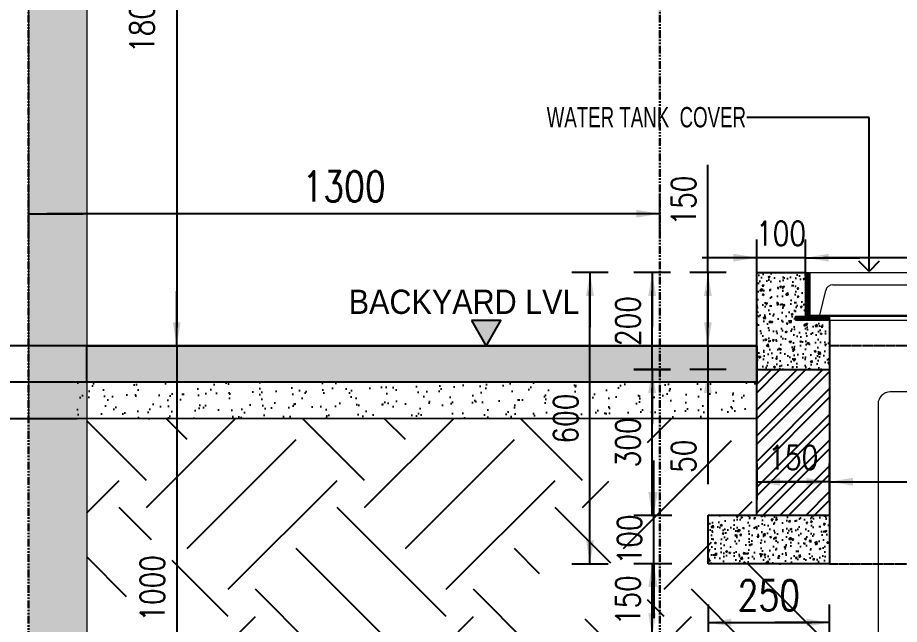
# Model space of a CAD drawing. Header units: centimetres. Extents: x -6122352 to 6876996, y -1694241 to 2592194.
# Drawn here: x 5537481 to 5539297, y -98579 to -97329 of the extents above; entities that cross this region are included whole.
import ezdxf
from ezdxf import colors
from ezdxf.entities.mleader import LeaderData, LeaderLine
from ezdxf.math import Vec2, Vec3

# ---------------------------------------------------------------- set-up
doc = ezdxf.new("R2010")
doc.units = ezdxf.units.CM
doc.header["$MEASUREMENT"] = 0
doc.header["$PDMODE"] = 66
doc.header["$PDSIZE"] = 100
doc.linetypes.add('23585-XR-AR-END-SECTION B$0$PHANTOM2', pattern=[31.75, 15.875, -3.175, 3.175, -3.175, 3.175, -3.175])
doc.linetypes.add('CENTER', pattern=[2, 1.25, -0.25, 0.25, -0.25])
doc.layers.get('Defpoints').update_dxf_attribs({"color": 255, "linetype": 'CENTER'})
for name, color, linetype, lineweight in [('23585-XR-AR-END-SECTION B$0$G-ANNO-TTLB', 6, 'Continuous', 5), ('23585-XR-AR-END-SECTION B$0$XR-TYPE 2-SECTION-A$0$A-ELSC-PN01', 1, 'Continuous', 5), ('A-WALL-____-IDEN', 7, 'Continuous', 5), ('Gypsum Wall', 2, 'Continuous', 0)]:
    doc.layers.add(name, color=color, linetype=linetype, lineweight=lineweight)
for name, color, linetype in [('23585-XR-AR-END-SECTION B$0$XR-END-SECTIONS$0$A-DIM', 15, 'Continuous'), ('23585-XR-AR-END-SECTION B$0$XR-TYPE 2-SECTION-A$0$46-THIN', 15, 'Continuous'), ('23585-XR-AR-END-SECTION B$0$XR-TYPE 2-SECTION-A$0$A-FILL', 251, 'Continuous'), ('23585-XR-AR-END-SECTION B$0$XR-TYPE 2-SECTION-A$0$A-HATCH-', 252, 'Continuous'), ('23585-XR-AR-END-SECTION B$0$XR-TYPE 2-SECTION-A$0$XR-GROUND FLOOR PLAN-CLIENT$0$A-ROAD-CURB', 8, 'Continuous'), ('@MI-TYPE-01', 30, 'Continuous'), ('A-GLASS HATCH', 7, 'Continuous'), ('CTECH-Text 2.5mm', 2, 'Continuous'), ('ICO-TEXT', 4, 'Continuous'), ('PDF_0', 7, 'Continuous'), ('VD-DR-BOUNDARY', 7, 'CENTER'), ('VD-OPENING', 1, 'Continuous')]:
    doc.layers.add(name, color=color, linetype=linetype)
doc.styles.add('23585-XR-AR-END-SECTION B$0$SDC-TEXT', font='arial.ttf')
doc.styles.add('Arial_3', font='arial.ttf', dxfattribs={"width": 0.9, "height": 100})
doc.styles.add('DIMTEXT', font='romans.shx', dxfattribs={"width": 0.8})
doc.styles.add('ROMANS', font='romans.shx', dxfattribs={"width": 0.8})
doc.styles.add('Schueco-BEMSTIL', font='isocpeur.ttf', dxfattribs={"width": 0.9})
doc.dimstyles.new('DIM-25', dxfattribs={"dimscale": 25, "dimtxt": 2.5, "dimasz": 2.5, "dimexe": 1.25, "dimexo": 0.625, "dimgap": 1, "dimtad": 1, "dimdec": 0, "dimdsep": 46, "dimtxsty": 'DIMTEXT', "dimblk": 'AROW', "dimcen": 2.5, "dimse1": 1, "dimse2": 1, "dimclrd": 1, "dimclre": 1, "dimclrt": 2, "dimadec": 0, "dimazin": 0, "dimtfac": 1, "dimtdec": 0, "dimtmove": 0, "dimatfit": 3, "dimfxl": 1, "dimarcsym": 0})
doc.dimstyles.new('MI- JWC-TXT-2.5 MM', dxfattribs={"dimscale": 1.5, "dimtxt": 2.5, "dimasz": 1, "dimexe": 2, "dimexo": 1, "dimgap": 1, "dimtad": 1, "dimdec": 0, "dimdsep": 46, "dimtxsty": 'Schueco-BEMSTIL', "dimblk": 'OPEN30', "dimcen": 0, "dimdle": 2, "dimclrd": 140, "dimclre": 8, "dimclrt": 40, "dimadec": 0, "dimazin": 2, "dimtfac": 1, "dimtdec": 0, "dimtix": 1, "dimtmove": 2, "dimatfit": 3, "dimldrblk": 'OPEN', "dimfxl": 2, "dimlwd": -1, "dimlwe": -1, "dimarcsym": 0})
pattern_1 = [(50, (5538622.733, -98624.137), (35.863, -3.1376), [3.75, -41.25]), (355, (5538622.733, -98624.137), (-6.9376, 37.6096), [3, -33]), (100.4514, (5538625.722, -98624.4), (28.9254, 34.472), [3.187, -35.0571]), (46.184, (5538622.733, -98614.137), (53.362, -8.276), [5.625, -61.875]), (96.6356, (5538627.18, -98614.827), (46.733, 48.706), [4.7805, -52.5857]), (351.184, (5538622.733, -98614.137), (46.733, 48.706), [4.5, -49.5]), (21, (5538627.733, -98616.637), (29.84535, -20.1309), [3.75, -41.25]), (326, (5538627.733, -98616.637), (12.1658, 36.2575), [3, -33]), (71.4514, (5538630.22, -98618.314), (42.0111, 16.1266), [3.187, -35.0571]), (37.5, (5538622.733, -98624.137), (0.608, 16.6447), [0, -32.6, 0, -33.5, 0, -33.125]), (7.5, (5538622.733, -98624.137), (13.15348, 19.7206), [0, -19.1, 0, -31.85, 0, -12.625]), (327.5, (5538611.583, -98624.137), (26.69112, -1.12774), [0, -12.5, 0, -39, 0, -51.75]), (317.5, (5538606.583, -98624.137), (29.1593, 5.00525), [0, -16.25, 0, -25.9, 0, -36.75])]

# ---------------------------------------------------------------- blocks, each defined once
blk = doc.blocks.new('_Open30')
at = {"color": 0, "linetype": 'ByBlock', "lineweight": -2}
for p, q in [((-1, 0.268), (0, 0)), ((0, 0), (-1, -0.268)), ((0, 0), (-1, 0))]:
    blk.add_line(p, q, dxfattribs=at)
blk = doc.blocks.new('*D2351')
at = {"layer": '@MI-TYPE-01', "color": 8, "transparency": 16777216}
for p, q in [((5538891, -98004.8), (5537170.2, -98004.8)), ((5539503.8, -100104.1), (5537170.2, -100104.1))]:
    blk.add_line(p, q, dxfattribs=at)
at = {"layer": '@MI-TYPE-01', "color": 140, "transparency": 16777216}
blk.add_line((5537270.2, -98054.8), (5537270.2, -100054.1), dxfattribs=at)
at = {"layer": 'Defpoints', "color": 0, "transparency": 16777216}
for p in [(5538941, -98004.8), (5537270.2, -100104.1), (5539553.8, -100104.1)]:
    blk.add_point(p, dxfattribs=at)
at = {"layer": '@MI-TYPE-01', "color": 140, "transparency": 16777216, "xscale": 50, "yscale": 50, "zscale": 50}
for p, rotation in [((5537270.2, -98004.8), 90), ((5537270.2, -100104.1), 270)]:
    blk.add_blockref('_Open30', p, dxfattribs=dict(at, rotation=rotation))
at = {"layer": '@MI-TYPE-01', "color": 40, "transparency": 16777216, "insert": (5537157.7, -99054.5), "char_height": 125, "attachment_point": 5, "rotation": 90, "style": 'Schueco-BEMSTIL'}
blk.add_mtext('2099', dxfattribs=at)
blk = doc.blocks.new('_Open')
at = {"color": 0, "linetype": 'ByBlock', "lineweight": -2}
for p, q in [((-1, 0.2), (0, 0)), ((-1, -0.2), (0, 0)), ((0, 0), (-1, 0))]:
    blk.add_line(p, q, dxfattribs=at)
blk = doc.blocks.new('AROW')
at = {"color": 1, "ltscale": 100}
for p, q in [((0, -1), (0, 1)), ((0, 0), (-3, 0))]:
    blk.add_line(p, q, dxfattribs=at)
blk.add_solid([(-1.28, 0.213), (-1.28, -0.213), (0, 0)], dxfattribs=at)
blk = doc.blocks.new('*D2421')
at = {"layer": 'CTECH-Text 2.5mm', "color": 1, "lineweight": -2, "ltscale": 10, "transparency": 16777216}
blk.add_line((5537809, -96242.3), (5537809, -97967.3), dxfattribs=at)
at = {"layer": 'Defpoints', "color": 0, "ltscale": 10, "transparency": 16777216}
for p in [(5537603.8, -96204.8), (5537603.8, -98004.8), (5537809, -98004.8)]:
    blk.add_point(p, dxfattribs=at)
at = {"layer": 'CTECH-Text 2.5mm', "color": 1, "lineweight": -2, "ltscale": 10, "transparency": 16777216, "xscale": 37.5, "yscale": 37.5, "zscale": 37.5}
for p, rotation in [((5537809, -96204.8), 90), ((5537809, -98004.8), 270)]:
    blk.add_blockref('AROW', p, dxfattribs=dict(at, rotation=rotation))
at = {"layer": 'CTECH-Text 2.5mm', "color": 2, "ltscale": 10, "transparency": 16777216, "insert": (5537745.9, -97104.8), "char_height": 50, "width": 936.751, "attachment_point": 5, "rotation": 90, "style": 'DIMTEXT'}
blk.add_mtext('1800 from (BYL/LSL)', dxfattribs=at)
blk = doc.blocks.new('23585-XR-AR-END-SECTION B$0$XR-END-SECTIONS$0$ARROW HEAD 1')
at = {"color": 8}
blk.add_line((0, 0), (-470, 0), dxfattribs=at)
at = {"color": 3, "const_width": 50}
blk.add_lwpolyline([(-319, -267), (0, 0), (-319, 267)], dxfattribs=at)
blk = doc.blocks.new('*D2355')
at = {"layer": 'CTECH-Text 2.5mm', "color": 1, "lineweight": -2, "ltscale": 10, "transparency": 16777216}
blk.add_line((5537809, -98042.3), (5537809, -98967.3), dxfattribs=at)
at = {"layer": 'Defpoints', "color": 0, "ltscale": 10, "transparency": 16777216}
for p in [(5537603.8, -98004.8), (5537805.1, -99004.8), (5537809, -99004.8)]:
    blk.add_point(p, dxfattribs=at)
at = {"layer": 'CTECH-Text 2.5mm', "color": 1, "lineweight": -2, "ltscale": 10, "transparency": 16777216, "xscale": 37.5, "yscale": 37.5, "zscale": 37.5}
for p, rotation in [((5537809, -98004.8), 90), ((5537809, -99004.8), 270)]:
    blk.add_blockref('AROW', p, dxfattribs=dict(at, rotation=rotation))
at = {"layer": 'CTECH-Text 2.5mm', "color": 2, "ltscale": 10, "transparency": 16777216, "insert": (5537759, -98504.8), "char_height": 50, "attachment_point": 5, "rotation": 90, "style": 'DIMTEXT'}
blk.add_mtext('1000', dxfattribs=at)
blk = doc.blocks.new('600X600-COVER')
at = {"layer": 'VD-OPENING'}
h = blk.add_hatch(dxfattribs=at)
h.set_pattern_fill('ANSI31', color=251)
h.set_pattern_definition([(45, (-207.032, 495.6385), (-2.245064, 2.245064), [])])
h.paths.add_polyline_path([(-450, -90), (-470, -90), (-470, -98), (-400, -98), (-400, -90), (-442, -90), (-442, 0), (-450, 0)])
at = {"layer": 'PDF_0', "color": 1, "lineweight": 18}
for p, q in [((-450, 0), (-442, 0)), ((-450, 0), (-450, -90)), ((-442, 0), (-442, -90)), ((-441, 0), (9.9, 0)), ((-441, 0), (-441, -88)), ((-393.4, -25.4), (9.9, -25.4)), ((-419.9, -88), (-408, -37)), ((-157.3, -88), (-169.2, -37)), ((-145.4, -88), (-133.5, -37)), ((-470, -90), (-450, -90)), ((-470, -98), (-470, -90)), ((-442, -90), (-400, -90)), ((-441, -88), (9.9, -88)), ((-400, -90), (-400, -98)), ((-400, -90), (9.9, -90)), ((-470, -98), (-400, -98)), ((-400, -98), (9.9, -98))]:
    blk.add_line(p, q, dxfattribs=at)
for centre, start, end in [((-393.4, -40.4), 90, 166.8526), ((-183.8, -40.4), 13.1474, 90), ((-118.9, -40.4), 90, 166.8526)]:
    blk.add_arc(centre, 15, start, end, dxfattribs=at)
blk = doc.blocks.new('*D2356')
at = {"layer": 'CTECH-Text 2.5mm', "color": 1, "lineweight": -2, "ltscale": 10, "transparency": 16777216}
blk.add_line((5539191.1, -98285.1), (5539916.1, -98285.1), dxfattribs=at)
at = {"layer": 'Defpoints', "color": 0, "ltscale": 10, "transparency": 16777216}
for p in [(5539153.6, -98282.9), (5539953.6, -98282.9), (5539953.6, -98285.1)]:
    blk.add_point(p, dxfattribs=at)
at = {"layer": 'CTECH-Text 2.5mm', "color": 1, "lineweight": -2, "ltscale": 10, "transparency": 16777216, "xscale": 37.5, "yscale": 37.5, "zscale": 37.5, "rotation": 180}
blk.add_blockref('AROW', (5539153.6, -98285.1), dxfattribs=at)
at = {"layer": 'CTECH-Text 2.5mm', "color": 1, "lineweight": -2, "ltscale": 10, "transparency": 16777216, "xscale": 37.5, "yscale": 37.5, "zscale": 37.5}
blk.add_blockref('AROW', (5539953.6, -98285.1), dxfattribs=at)
at = {"layer": 'CTECH-Text 2.5mm', "color": 2, "ltscale": 10, "transparency": 16777216, "insert": (5539553.6, -98235.1), "char_height": 50, "attachment_point": 5, "style": 'DIMTEXT'}
blk.add_mtext('800x800', dxfattribs=at)
blk = doc.blocks.new('*D2357')
at = {"layer": 'CTECH-Text 2.5mm', "color": 1, "lineweight": -2, "ltscale": 10, "transparency": 16777216}
for p, q in [((5538791.5, -98316.5), (5538791.5, -98279)), ((5538791.5, -98454), (5538791.5, -98354)), ((5538791.5, -98491.5), (5538791.5, -98529))]:
    blk.add_line(p, q, dxfattribs=at)
at = {"layer": 'Defpoints', "color": 0, "ltscale": 10, "transparency": 16777216}
for p in [(5538791.5, -98354), (5538903.5, -98354), (5538903.5, -98454)]:
    blk.add_point(p, dxfattribs=at)
at = {"layer": 'CTECH-Text 2.5mm', "color": 1, "lineweight": -2, "ltscale": 10, "transparency": 16777216, "xscale": 37.5, "yscale": 37.5, "zscale": 37.5}
for p, rotation in [((5538791.5, -98354), 270), ((5538791.5, -98454), 90)]:
    blk.add_blockref('AROW', p, dxfattribs=dict(at, rotation=rotation))
at = {"layer": 'CTECH-Text 2.5mm', "color": 2, "ltscale": 10, "transparency": 16777216, "insert": (5538741.5, -98404), "char_height": 50, "attachment_point": 5, "rotation": 90, "style": 'DIMTEXT'}
blk.add_mtext('100', dxfattribs=at)
blk = doc.blocks.new('*D2359')
at = {"layer": 'CTECH-Text 2.5mm', "color": 1, "lineweight": -2, "ltscale": 10, "transparency": 16777216}
blk.add_line((5538788.2, -98491.5), (5538788.2, -98566.6), dxfattribs=at)
at = {"layer": 'Defpoints', "color": 0, "ltscale": 10, "transparency": 16777216}
for p in [(5538903.5, -98454), (5538788.2, -98604.1), (5538793.3, -98604.1)]:
    blk.add_point(p, dxfattribs=at)
at = {"layer": 'CTECH-Text 2.5mm', "color": 1, "lineweight": -2, "ltscale": 10, "transparency": 16777216, "xscale": 37.5, "yscale": 37.5, "zscale": 37.5}
for p, rotation in [((5538788.2, -98454), 90), ((5538788.2, -98604.1), 270)]:
    blk.add_blockref('AROW', p, dxfattribs=dict(at, rotation=rotation))
at = {"layer": 'CTECH-Text 2.5mm', "color": 2, "ltscale": 10, "transparency": 16777216, "insert": (5538738.2, -98529.1), "char_height": 50, "attachment_point": 5, "rotation": 90, "style": 'DIMTEXT'}
blk.add_mtext('150', dxfattribs=at)
blk = doc.blocks.new('*D2360')
at = {"layer": 'CTECH-Text 2.5mm', "color": 1, "lineweight": -2, "ltscale": 10, "transparency": 16777216}
blk.add_line((5538788.2, -98316.5), (5538788.2, -98091.6), dxfattribs=at)
at = {"layer": 'Defpoints', "color": 0, "ltscale": 10, "transparency": 16777216}
for p in [(5538788.2, -98054.1), (5539003.6, -98054.1), (5538903.5, -98354)]:
    blk.add_point(p, dxfattribs=at)
at = {"layer": 'CTECH-Text 2.5mm', "color": 1, "lineweight": -2, "ltscale": 10, "transparency": 16777216, "xscale": 37.5, "yscale": 37.5, "zscale": 37.5}
for p, rotation in [((5538788.2, -98054.1), 90), ((5538788.2, -98354), 270)]:
    blk.add_blockref('AROW', p, dxfattribs=dict(at, rotation=rotation))
at = {"layer": 'CTECH-Text 2.5mm', "color": 2, "ltscale": 10, "transparency": 16777216, "insert": (5538738.2, -98204.1), "char_height": 50, "attachment_point": 5, "rotation": 90, "style": 'DIMTEXT'}
blk.add_mtext('300', dxfattribs=at)
blk = doc.blocks.new('*D2361')
at = {"layer": 'CTECH-Text 2.5mm', "color": 1, "lineweight": -2, "ltscale": 10, "transparency": 16777216}
blk.add_line((5538788.2, -98016.6), (5538788.2, -97891.6), dxfattribs=at)
at = {"layer": 'Defpoints', "color": 0, "ltscale": 10, "transparency": 16777216}
for p in [(5538788.2, -97854.1), (5539003.6, -97854.1), (5539003.6, -98054.1)]:
    blk.add_point(p, dxfattribs=at)
at = {"layer": 'CTECH-Text 2.5mm', "color": 1, "lineweight": -2, "ltscale": 10, "transparency": 16777216, "xscale": 37.5, "yscale": 37.5, "zscale": 37.5}
for p, rotation in [((5538788.2, -97854.1), 90), ((5538788.2, -98054.1), 270)]:
    blk.add_blockref('AROW', p, dxfattribs=dict(at, rotation=rotation))
at = {"layer": 'CTECH-Text 2.5mm', "color": 2, "ltscale": 10, "transparency": 16777216, "insert": (5538738.2, -97954.1), "char_height": 50, "attachment_point": 5, "rotation": 90, "style": 'DIMTEXT'}
blk.add_mtext('200', dxfattribs=at)
blk = doc.blocks.new('*D2363')
at = {"layer": 'CTECH-Text 2.5mm', "color": 1, "lineweight": -2, "ltscale": 10, "transparency": 16777216}
for p, q in [((5538902.9, -97854.1), (5538902.9, -97632.4)), ((5538902.9, -97967.3), (5538902.9, -97891.6))]:
    blk.add_line(p, q, dxfattribs=at)
at = {"layer": 'Defpoints', "color": 0, "ltscale": 10, "transparency": 16777216}
for p in [(5538902.9, -97854.1), (5539003.6, -97854.1), (5539003.6, -98004.8)]:
    blk.add_point(p, dxfattribs=at)
at = {"layer": 'CTECH-Text 2.5mm', "color": 1, "lineweight": -2, "ltscale": 10, "transparency": 16777216, "xscale": 37.5, "yscale": 37.5, "zscale": 37.5}
for p, rotation in [((5538902.9, -97854.1), 90), ((5538902.9, -98004.8), 270)]:
    blk.add_blockref('AROW', p, dxfattribs=dict(at, rotation=rotation))
at = {"layer": 'CTECH-Text 2.5mm', "color": 2, "ltscale": 10, "transparency": 16777216, "insert": (5538852.9, -97705.9), "char_height": 50, "attachment_point": 5, "rotation": 90, "style": 'DIMTEXT'}
blk.add_mtext('150', dxfattribs=at)
blk = doc.blocks.new('*D2364')
at = {"layer": 'CTECH-Text 2.5mm', "color": 1, "lineweight": -2, "ltscale": 10, "transparency": 16777216}
blk.add_line((5539041.1, -98285.1), (5539116.1, -98285.1), dxfattribs=at)
at = {"layer": 'Defpoints', "color": 0, "ltscale": 10, "transparency": 16777216}
for p in [(5539153.6, -98285.1), (5539003.6, -98334.9), (5539153.6, -98334.9)]:
    blk.add_point(p, dxfattribs=at)
at = {"layer": 'CTECH-Text 2.5mm', "color": 1, "lineweight": -2, "ltscale": 10, "transparency": 16777216, "xscale": 37.5, "yscale": 37.5, "zscale": 37.5, "rotation": 180}
blk.add_blockref('AROW', (5539003.6, -98285.1), dxfattribs=at)
at = {"layer": 'CTECH-Text 2.5mm', "color": 1, "lineweight": -2, "ltscale": 10, "transparency": 16777216, "xscale": 37.5, "yscale": 37.5, "zscale": 37.5}
blk.add_blockref('AROW', (5539153.6, -98285.1), dxfattribs=at)
at = {"layer": 'CTECH-Text 2.5mm', "color": 2, "ltscale": 10, "transparency": 16777216, "insert": (5539078.6, -98235.1), "char_height": 50, "attachment_point": 5, "style": 'DIMTEXT'}
blk.add_mtext('150', dxfattribs=at)
blk = doc.blocks.new('*D2365')
at = {"layer": 'CTECH-Text 2.5mm', "color": 1, "lineweight": -2, "ltscale": 10, "transparency": 16777216}
for p, q in [((5538902.9, -97967.3), (5538902.9, -97929.8)), ((5538902.9, -98004.8), (5538902.9, -98054.1)), ((5538902.9, -98091.6), (5538902.9, -98289.9))]:
    blk.add_line(p, q, dxfattribs=at)
at = {"layer": 'Defpoints', "color": 0, "ltscale": 10, "transparency": 16777216}
for p in [(5538902.9, -98004.8), (5539003.6, -98004.8), (5539003.6, -98054.1)]:
    blk.add_point(p, dxfattribs=at)
at = {"layer": 'CTECH-Text 2.5mm', "color": 1, "lineweight": -2, "ltscale": 10, "transparency": 16777216, "xscale": 37.5, "yscale": 37.5, "zscale": 37.5}
for p, rotation in [((5538902.9, -98004.8), 270), ((5538902.9, -98054.1), 90)]:
    blk.add_blockref('AROW', p, dxfattribs=dict(at, rotation=rotation))
at = {"layer": 'CTECH-Text 2.5mm', "color": 2, "ltscale": 10, "transparency": 16777216, "insert": (5538852.9, -98232.5), "char_height": 50, "attachment_point": 5, "rotation": 90, "style": 'DIMTEXT'}
blk.add_mtext('50', dxfattribs=at)
blk = doc.blocks.new('*D2379')
at = {"layer": 'CTECH-Text 2.5mm', "color": 1, "lineweight": -2, "ltscale": 10, "transparency": 16777216}
blk.add_line((5538941, -98575.4), (5539116.1, -98575.4), dxfattribs=at)
at = {"layer": 'Defpoints', "color": 0, "ltscale": 10, "transparency": 16777216}
for p in [(5538903.5, -98454), (5539153.6, -98454), (5539153.6, -98575.4)]:
    blk.add_point(p, dxfattribs=at)
at = {"layer": 'CTECH-Text 2.5mm', "color": 1, "lineweight": -2, "ltscale": 10, "transparency": 16777216, "xscale": 37.5, "yscale": 37.5, "zscale": 37.5, "rotation": 180}
blk.add_blockref('AROW', (5538903.5, -98575.4), dxfattribs=at)
at = {"layer": 'CTECH-Text 2.5mm', "color": 1, "lineweight": -2, "ltscale": 10, "transparency": 16777216, "xscale": 37.5, "yscale": 37.5, "zscale": 37.5}
blk.add_blockref('AROW', (5539153.6, -98575.4), dxfattribs=at)
at = {"layer": 'CTECH-Text 2.5mm', "color": 2, "ltscale": 10, "transparency": 16777216, "insert": (5539028.5, -98519.1), "char_height": 62.5, "attachment_point": 5, "style": 'DIMTEXT'}
blk.add_mtext('250', dxfattribs=at)
blk = doc.blocks.new('_Open90')
at = {"color": 0, "linetype": 'ByBlock', "lineweight": -2}
for p, q in [((-0.5, 0.5), (0, 0)), ((0, 0), (-1, 0)), ((0, 0), (-0.5, -0.5))]:
    blk.add_line(p, q, dxfattribs=at)
blk = doc.blocks.new('*D2381')
at = {"layer": 'CTECH-Text 2.5mm', "color": 1, "lineweight": -2, "ltscale": 10, "transparency": 16777216}
blk.add_line((5538766.3, -97732.9), (5537541.3, -97732.9), dxfattribs=at)
at = {"layer": 'Defpoints', "color": 0, "ltscale": 10, "transparency": 16777216}
for p in [(5537503.8, -97732.9), (5537503.8, -97793.1), (5538803.8, -97811.7)]:
    blk.add_point(p, dxfattribs=at)
at = {"layer": 'CTECH-Text 2.5mm', "color": 1, "lineweight": -2, "ltscale": 10, "transparency": 16777216, "xscale": 37.5, "yscale": 37.5, "zscale": 37.5, "rotation": 180}
blk.add_blockref('AROW', (5537503.8, -97732.9), dxfattribs=at)
at = {"layer": 'CTECH-Text 2.5mm', "color": 1, "lineweight": -2, "ltscale": 10, "transparency": 16777216, "xscale": 37.5, "yscale": 37.5, "zscale": 37.5}
blk.add_blockref('AROW', (5538803.8, -97732.9), dxfattribs=at)
at = {"layer": 'CTECH-Text 2.5mm', "color": 2, "ltscale": 10, "transparency": 16777216, "insert": (5538153.8, -97676.7), "char_height": 62.5, "attachment_point": 5, "style": 'DIMTEXT'}
blk.add_mtext('1300', dxfattribs=at)
blk = doc.blocks.new('*D2385')
at = {"layer": 'CTECH-Text 2.5mm', "color": 1, "lineweight": -2, "ltscale": 10, "transparency": 16777216}
blk.add_line((5539966.1, -97823.5), (5539141, -97823.5), dxfattribs=at)
at = {"layer": 'Defpoints', "color": 0, "ltscale": 10, "transparency": 16777216}
for p in [(5539103.5, -97823.5), (5539103.5, -97854.1), (5540003.6, -97854.1)]:
    blk.add_point(p, dxfattribs=at)
at = {"layer": 'CTECH-Text 2.5mm', "color": 1, "lineweight": -2, "ltscale": 10, "transparency": 16777216, "xscale": 37.5, "yscale": 37.5, "zscale": 37.5}
for p, rotation in [((5539103.5, -97823.5), 179.9996977374488), ((5540003.6, -97823.5), 359.9996977374488)]:
    blk.add_blockref('AROW', p, dxfattribs=dict(at, rotation=rotation))
at = {"layer": 'CTECH-Text 2.5mm', "color": 2, "ltscale": 10, "transparency": 16777216, "insert": (5539553.6, -97773.5), "char_height": 50, "attachment_point": 5, "rotation": 359.9997, "style": 'DIMTEXT'}
blk.add_mtext('900', dxfattribs=at)
blk = doc.blocks.new('*D2386')
at = {"layer": 'CTECH-Text 2.5mm', "color": 1, "lineweight": -2, "ltscale": 10, "transparency": 16777216}
for p, q in [((5538966.1, -97823.5), (5538928.6, -97823.5)), ((5539103.5, -97823.5), (5539003.6, -97823.5)), ((5539141, -97823.5), (5539178.5, -97823.5))]:
    blk.add_line(p, q, dxfattribs=at)
at = {"layer": 'Defpoints', "color": 0, "ltscale": 10, "transparency": 16777216}
for p in [(5539003.6, -97823.5), (5539003.6, -97854.1), (5539103.5, -97854.1)]:
    blk.add_point(p, dxfattribs=at)
at = {"layer": 'CTECH-Text 2.5mm', "color": 1, "lineweight": -2, "ltscale": 10, "transparency": 16777216, "xscale": 37.5, "yscale": 37.5, "zscale": 37.5}
for p, rotation in [((5539003.6, -97823.5), 359.9996977374488), ((5539103.5, -97823.5), 179.9996977374488)]:
    blk.add_blockref('AROW', p, dxfattribs=dict(at, rotation=rotation))
at = {"layer": 'CTECH-Text 2.5mm', "color": 2, "ltscale": 10, "transparency": 16777216, "insert": (5539053.6, -97773.5), "char_height": 50, "attachment_point": 5, "rotation": 359.9997, "style": 'DIMTEXT'}
blk.add_mtext('100', dxfattribs=at)
blk = doc.blocks.new('A$C2c1f4b07')
at = {"color": 0, "lineweight": 5}
for p, q in [((275, 0), (-275, 0)), ((-300, -25), (-300, -566))]:
    blk.add_line(p, q, dxfattribs=at)
blk.add_arc((-275, -25), 25, 90, 180, dxfattribs=at)
blk = doc.blocks.new('*D2353')
at = {"layer": 'CTECH-Text 2.5mm', "color": 1, "lineweight": -2, "ltscale": 10, "transparency": 16777216}
blk.add_line((5538660.1, -98416.5), (5538660.1, -97891.6), dxfattribs=at)
at = {"layer": 'Defpoints', "color": 0, "ltscale": 10, "transparency": 16777216}
for p in [(5538660.1, -97854.1), (5539003.6, -97854.1), (5538903.5, -98454)]:
    blk.add_point(p, dxfattribs=at)
at = {"layer": 'CTECH-Text 2.5mm', "color": 1, "lineweight": -2, "ltscale": 10, "transparency": 16777216, "xscale": 37.5, "yscale": 37.5, "zscale": 37.5}
for p, rotation in [((5538660.1, -97854.1), 90), ((5538660.1, -98454), 270)]:
    blk.add_blockref('AROW', p, dxfattribs=dict(at, rotation=rotation))
at = {"layer": 'CTECH-Text 2.5mm', "color": 2, "ltscale": 10, "transparency": 16777216, "insert": (5538610.1, -98155), "char_height": 50, "attachment_point": 5, "rotation": 90, "style": 'DIMTEXT'}
blk.add_mtext('600', dxfattribs=at)

msp = doc.modelspace()

# ---------------------------------------------------------------- hatches: boundary and pattern name
h = msp.add_hatch()
h.set_pattern_fill('ANSI32', color=8, scale=100)
h.set_pattern_definition([(45, (5538622.733, -98624.137), (-26.5165, 26.5165), []), (45, (5538640.41, -98624.137), (-26.5165, 26.5165), [])])
h.paths.add_polyline_path([(5539153.58514, -98054.14581), (5539003.58514, -98054.14581), (5539003.58514, -98354.01221), (5539153.58514, -98354.01221)])
at = {"layer": '23585-XR-AR-END-SECTION B$0$XR-TYPE 2-SECTION-A$0$46-THIN', "ltscale": 0.1}
h = msp.add_hatch(dxfattribs=at)
h.set_pattern_fill('AR-SAND', color=256, scale=25, angle=270, style=0)
h.set_pattern_definition([(307.5, (5571036.073, -71376.69), (48.170594, 1.574834), [0, -38, 0, -42.5, 0, -40.625]), (277.5, (5571036.07, -71376.69), (70.55365, -44.24442), [0, -20.5, 0, -34.25, 0, -13.125]), (237.5, (5571036.073, -71345.94), (0.141476, -77.853547), [0, -12.5, 0, -45, 0, -58.75]), (227.5, (5571036.07, -71345.94), (21.94189, -75.15317), [0, -6.25, 0, -29.5, 0, -33.75])])
h.paths.add_polyline_path([(5537603.81563, -98080.22717), (5539003.58519, -98079.81693), (5539003.58514, -98154.82417), (5537603.81554, -98155.23441)])
at = {"layer": '23585-XR-AR-END-SECTION B$0$XR-TYPE 2-SECTION-A$0$A-HATCH-'}
h = msp.add_hatch(color=256, dxfattribs=at)
h.dxf.hatch_style = 1
h.paths.add_polyline_path([(5537623.81559, -98754.82417), (5537503.81559, -98754.82417), (5537503.81559, -96204.8358), (5537623.81559, -96204.8358)])
at = {"layer": '23585-XR-AR-END-SECTION B$0$XR-TYPE 2-SECTION-A$0$XR-GROUND FLOOR PLAN-CLIENT$0$A-ROAD-CURB', "ltscale": 1000}
h = msp.add_hatch(dxfattribs=at)
h.set_pattern_fill('GRASS', color=62, scale=20)
h.set_pattern_definition([(90, (5544793.583, -114965.157), (-14.142136, 14.142136), [3.75, -24.534271]), (45, (5544793.583, -114965.157), (-14.142136, 14.142136), [3.75, -16.25]), (135, (5544793.583, -114965.157), (-14.142136, -14.142136), [3.75, -16.25])])
h.paths.add_polyline_path([(5539003.58514, -98004.82851), (5539003.58514, -98079.81778), (5537623.81563, -98079.81221), (5537623.81554, -98004.82417)])
at = {"layer": 'A-GLASS HATCH', "ltscale": 10}
h = msp.add_hatch(dxfattribs=at)
h.set_pattern_fill('EARTH', color=8, scale=50, angle=45)
h.set_pattern_definition([(45, (4550535.6, -394855.46), (0, 449.01281), [317.5, -317.5]), (45, (4550451.4, -394771.27), (0, 449.01281), [317.5, -317.5]), (45, (4550367.22, -394687.1), (0, 449.01281), [317.5, -317.5]), (135, (4550367.22, -394630.96), (-449.01281, 0), [317.5, -317.5]), (135, (4550451.4, -394546.77), (-449.01281, 0), [317.5, -317.5]), (135, (4550535.6, -394462.58), (-449.01281, 0), [317.5, -317.5])])
edge = h.paths.add_edge_path()
edge.add_line((5544300.58693, -99154.82417), (5542400.58693, -99154.82417))
edge.add_line((5542400.58693, -99154.82417), (5542400.58693, -98754.82417))
edge.add_line((5542400.58693, -98754.82417), (5542850.58606, -98754.82417))
edge.add_line((5542850.58606, -98754.82417), (5542851.97928, -98006.0843))
edge.add_line((5542851.97928, -98006.0843), (5541980.58693, -98006.0843))
edge.add_line((5541980.58693, -98006.0843), (5541980.58693, -98279.82417))
edge.add_line((5541980.58693, -98279.82417), (5542030.58693, -98279.82417))
edge.add_line((5542030.58693, -98279.82417), (5542030.58693, -98379.82417))
edge.add_line((5542030.58693, -98379.82417), (5541680.58693, -98379.82417))
edge.add_line((5541680.58693, -98379.82417), (5541680.58693, -98279.82417))
edge.add_line((5541680.58693, -98279.82417), (5541730.58693, -98279.82417))
edge.add_line((5541730.58693, -98279.82417), (5541730.58693, -98006.0843))
edge.add_line((5541730.58693, -98006.0843), (5540987.57435, -98006.0843))
edge.add_line((5540987.57435, -98006.0843), (5540860.58783, -98069.57756))
edge.add_line((5540860.58783, -98069.57756), (5540860.58783, -98221.91609))
edge.add_line((5540860.58783, -98221.91609), (5541025.56275, -98221.91696))
edge.add_line((5541025.56275, -98221.91696), (5541025.56241, -98286.37808))
edge.add_line((5541025.56241, -98286.37808), (5540860.58783, -98286.37721))
edge.add_line((5540860.58783, -98286.37721), (5540860.58783, -98329.82331))
edge.add_line((5540860.58783, -98329.82331), (5540560.58783, -98329.82331))
edge.add_line((5540560.58783, -98329.82331), (5540560.58783, -98254.12299))
edge.add_line((5540560.58783, -98254.12299), (5540503.81559, -98254.06631))
edge.add_line((5540503.81559, -98254.06631), (5540503.81559, -98404.08545))
edge.add_line((5540503.81559, -98404.08545), (5540582.82081, -98404.16433))
edge.add_line((5540582.82081, -98404.16433), (5540608.76558, -98404.16447))
edge.add_line((5540608.76558, -98404.16447), (5540608.76575, -98371.93391))
edge.add_line((5540608.76575, -98371.93391), (5541091.93765, -98371.93645))
edge.add_line((5541091.93765, -98371.93645), (5541091.93731, -98436.39757))
edge.add_line((5541091.93731, -98436.39757), (5540608.76541, -98436.39503))
edge.add_line((5540608.76541, -98436.39503), (5540608.76558, -98404.16447))
edge.add_line((5540608.76558, -98404.16447), (5540560.58783, -98329.82331))
edge.add_line((5540560.58783, -98329.82331), (5540560.58783, -98155.24551))
edge.add_line((5540560.58783, -98155.24551), (5540103.58514, -98155.3321))
edge.add_line((5540103.58514, -98155.3321), (5540103.58514, -98354.01221))
edge.add_line((5540103.58514, -98354.01221), (5540203.67173, -98354.01221))
edge.add_line((5540203.67173, -98354.01221), (5540203.67173, -98454.01221))
edge.add_line((5540203.67173, -98454.01221), (5539953.58514, -98454.01221))
edge.add_line((5539953.58514, -98454.01221), (5539853.37328, -98454.01221))
edge.add_line((5539853.37328, -98454.01221), (5539853.37328, -98666.55411))
edge.add_arc((5539553.82368, -99354.13686), 750, 0.00000031, 66.45935881, ccw=False)
edge.add_arc((5539553.82368, -99354.13686), 750, -179.99999985, 0.00000015, ccw=False)
edge.add_arc((5539491.6126, -99312.62191), 689.04069, 110.22789513, 183.45418297, ccw=False)
edge.add_line((5539253.37328, -98666.07794), (5539153.58514, -98460.85875))
edge.add_line((5539153.58514, -98460.85875), (5538909.51162, -98452.61875))
edge.add_line((5538909.51162, -98452.61875), (5538910.75215, -98354.01221))
edge.add_line((5538910.75215, -98354.01221), (5539003.58514, -98354.01221))
edge.add_line((5539003.58514, -98354.01221), (5538936.27275, -98154.98385))
edge.add_line((5538936.27275, -98154.98385), (5539003.58514, -98154.98385))
edge.add_line((5539003.58514, -98154.98385), (5537623.81559, -98155.49779))
edge.add_line((5537623.81559, -98155.49779), (5537623.81559, -98754.82417))
edge.add_line((5537623.81559, -98754.82417), (5538503.81559, -98754.82417))
edge.add_line((5538503.81559, -98754.82417), (5538503.81559, -98954.82417))
edge.add_line((5538503.81559, -98954.82417), (5538553.81559, -98954.82417))
edge.add_line((5538553.81559, -98954.82417), (5538553.81559, -99004.82417))
edge.add_line((5538553.81559, -99004.82417), (5537503.81559, -99004.82417))
edge.add_line((5537503.81559, -99004.82417), (5537506.75148, -100285.44609))
edge.add_line((5537506.75148, -100285.44609), (5544303.52282, -100285.44609))
edge.add_line((5544303.52282, -100285.44609), (5544300.58693, -99154.82417))
h.paths.add_polyline_path([(5541406.98627, -98141.90244), (5541406.98627, -97989.22387), (5541313.23627, -97989.22387), (5541313.23627, -98141.90244)])
h.paths.add_polyline_path([(5537799.61918, -98604.97894), (5537799.61918, -98404.68132), (5537705.86918, -98404.68132), (5537705.86918, -98604.97894)], flags=16)
h.paths.add_polyline_path([(5538650.16836, -98568.74141), (5538650.16836, -98416.06284), (5538556.41836, -98416.06284), (5538556.41836, -98568.74141)], flags=16)
h.paths.add_polyline_path([(5539901.67993, -98491.2837), (5539901.67993, -98333.84322), (5539807.92993, -98333.84322), (5539807.92993, -98491.2837)], flags=16)
h.paths.add_polyline_path([(5538778.78431, -98605.41382), (5538778.78431, -98452.73525), (5538685.03431, -98452.73525), (5538685.03431, -98605.41382)], flags=16)
h.paths.add_polyline_path([(5538778.78431, -98283.98973), (5538778.78431, -98124.1683), (5538685.03431, -98124.1683), (5538685.03431, -98283.98973)], flags=16)
h.paths.add_polyline_path([(5537903.66678, -99172.15714), (5538103.9644, -99172.15714), (5538103.9644, -99078.40714), (5537903.66678, -99078.40714)], flags=16)
h.paths.add_polyline_path([(5543250.43812, -99298.13375), (5543450.73574, -99298.13375), (5543450.73574, -99204.38375), (5543250.43812, -99204.38375)], flags=16)
h.paths.add_polyline_path([(5538573.90487, -99172.15714), (5538733.7263, -99172.15714), (5538733.7263, -99078.40714), (5538573.90487, -99078.40714)], flags=16)
at = {"layer": 'ICO-TEXT', "linetype": 'ByBlock', "ltscale": 0.5}
h = msp.add_hatch(color=8, dxfattribs=at)
h.dxf.hatch_style = 1
h.paths.add_polyline_path([(5538416.2478, -97952.83697), (5538446.19819, -98005.69965), (5538476.58501, -97952.83729)])
at = {"layer": 'VD-DR-BOUNDARY'}
h = msp.add_hatch(dxfattribs=at)
h.set_pattern_fill('AR-CONC', color=8, scale=5, style=0)
h.set_pattern_definition(pattern_1)
h.paths.add_polyline_path([(5539153.58514, -97952.14581), (5539083.53143, -97952.14581), (5539083.53143, -97944.14581), (5539103.53143, -97944.14581), (5539103.53143, -97854.14581), (5539003.58514, -97854.14581), (5539003.58514, -98054.14581), (5539153.58514, -98054.14581)])
h = msp.add_hatch(dxfattribs=at)
h.set_pattern_fill('AR-CONC', color=8, scale=5, style=0)
h.set_pattern_definition(pattern_1)
h.paths.add_polyline_path([(5539153.58514, -98354.01221), (5538903.58514, -98354.01221), (5538903.58514, -98454.01221), (5539153.58514, -98454.01221)])

# ---------------------------------------------------------------- linework, layer by layer
at = {"color": 8}
msp.add_line((5539003.58514, -98354.01221), (5539003.58514, -97854.14581), dxfattribs=at)
at = {"layer": '23585-XR-AR-END-SECTION B$0$G-ANNO-TTLB', "linetype": '23585-XR-AR-END-SECTION B$0$PHANTOM2', "lineweight": 30}
for p, q in [((5537503.81559, -93608.50301), (5537503.81559, -99570.81414)), ((5538803.81559, -93608.50301), (5538803.81559, -99570.81414))]:
    msp.add_line(p, q, dxfattribs=at)
at = {"layer": '23585-XR-AR-END-SECTION B$0$XR-TYPE 2-SECTION-A$0$A-ELSC-PN01'}
msp.add_line((5537503.81559, -96204.8358), (5537503.81559, -98155.63741), dxfattribs=at)
msp.add_lwpolyline([(5537503.81559, -96204.8358), (5537623.81559, -96204.8358), (5537623.81559, -98754.82417)], dxfattribs=at)
at = {"layer": '23585-XR-AR-END-SECTION B$0$XR-TYPE 2-SECTION-A$0$A-FILL'}
for points in [[(5539003.58523, -98079.81265), (5537103.24121, -98079.82417)], [(5539003.58514, -98154.89685), (5537303.24121, -98155.63741)]]:
    msp.add_lwpolyline(points, dxfattribs=at)
at = {"layer": '23585-XR-AR-END-SECTION B$0$XR-TYPE 2-SECTION-A$0$A-HATCH-'}
msp.add_line((5537603.81559, -98155.63741), (5537403.81559, -98155.63741), dxfattribs=at)
at = {"layer": 'CTECH-Text 2.5mm'}
msp.add_lwpolyline([(5539003.58514, -98004.82851), (5539003.58514, -98079.81778), (5537623.81563, -98079.81221), (5537623.81554, -98004.82417)], close=True, dxfattribs=at)
at = {"layer": 'CTECH-Text 2.5mm', "ltscale": 10}
msp.add_lwpolyline([(5539003.58484, -98004.82851), (5538342.76609, -98004.82851)], dxfattribs=at)
at = {"layer": 'ICO-TEXT', "color": 6, "linetype": 'ByBlock', "ltscale": 0.5}
msp.add_lwpolyline([(5538416.2478, -97952.83697), (5538446.41612, -98006.0843), (5538476.58501, -97952.83729)], close=True, dxfattribs=at)
at = {"layer": 'VD-DR-BOUNDARY', "color": 0, "linetype": 'ByBlock'}
for p, q in [((5539003.58514, -97854.14581), (5539103.53143, -97854.14581)), ((5539153.58514, -97952.14581), (5539153.58514, -98454.01221)), ((5539003.58514, -98054.14581), (5539153.58514, -98054.14581)), ((5538903.49856, -98454.01221), (5538903.49856, -98354.01221)), ((5538903.49856, -98354.01221), (5539153.58514, -98354.01221)), ((5539153.58514, -98454.01221), (5538903.49856, -98454.01221))]:
    msp.add_line(p, q, dxfattribs=at)
at = {"layer": 'VD-DR-BOUNDARY', "color": 8}
msp.add_line((5539153.58514, -98454.01221), (5539953.58514, -98454.01221), dxfattribs=at)
msp.add_lwpolyline([(5539953.58514, -98004.82417), (5539153.58514, -98004.82417)], dxfattribs=at)

# ---------------------------------------------------------------- block references
for name, p in [('600X600-COVER', (5539553.53143, -97854.14581)), ('A$C2c1f4b07', (5539553.37328, -98100.11979))]:
    msp.add_blockref(name, p)

# ---------------------------------------------------------------- texts
at = {"layer": 'A-WALL-____-IDEN', "insert": (5538163.34334, -97889.30655), "char_height": 50.0000001, "width": 533.1363435, "attachment_point": 1, "rotation": 359.99969773, "style": 'Arial_3'}
msp.add_mtext('{\\C7;BACKYARD LVL}', dxfattribs=at)

# ---------------------------------------------------------------- dimensions: what is measured, and where the dimension line sits
at = {"layer": '@MI-TYPE-01'}
dim = msp.add_linear_dim(base=(5537270.23256, -100104.13686), p1=(5538940.99856, -98004.82851), p2=(5539553.82368, -100104.13686), angle=90, dimstyle='MI- JWC-TXT-2.5 MM', dxfattribs=at)
dim.commit()
dim.dimension.update_dxf_attribs({"geometry": '*D2351', "text_midpoint": (5537157.73256, -99054.48269)})
at = {"layer": 'CTECH-Text 2.5mm', "ltscale": 10}
dim = msp.add_linear_dim(base=(5537808.99418, -98004.83609), p1=(5537603.81559, -96204.8358), p2=(5537603.81559, -98004.83609), angle=90, text='<> from (BYL/LSL)', dimstyle='DIM-25', override={"dimtxt": 2, "dimasz": 1.5}, dxfattribs=at)
dim.commit()
dim.dimension.update_dxf_attribs({"geometry": '*D2421', "text_midpoint": (5537745.89894, -97104.83595)})
for base, p1, p2, angle, override, picture, middle in [((5538902.92971, -97854.14581), (5539003.58514, -98004.82851), (5539003.58514, -97854.14581), 90, {"dimtxt": 2, "dimasz": 1.5, "dimrnd": 5}, '*D2363', (5538902.92971, -97705.93153)), ((5539003.58531, -97823.45731), (5539103.53143, -97854.14581), (5539003.58514, -97854.14581), 359.99969774, {"dimtxt": 2, "dimasz": 1.5}, '*D2386', (5539053.55845, -97823.45757)), ((5538660.13962, -97854.14581), (5538903.49856, -98454.01221), (5539003.58511, -97854.14581), 90, {"dimtxt": 2, "dimasz": 1.5}, '*D2353', (5538660.13962, -98155.04643)), ((5538788.15931, -97854.14581), (5539003.58514, -98054.14581), (5539003.58514, -97854.14581), 90, {"dimtxt": 2, "dimasz": 1.5}, '*D2361', (5538788.15931, -97954.14581)), ((5538902.92971, -98004.82851), (5539003.58514, -98054.14581), (5539003.58484, -98004.82851), 90, {"dimtxt": 2, "dimasz": 1.5, "dimrnd": 5}, '*D2365', (5538902.92971, -98232.50091)), ((5538791.50577, -98354.01221), (5538903.49856, -98454.01221), (5538903.49856, -98354.01221), 90, {"dimtxt": 2, "dimasz": 1.5}, '*D2357', (5538791.50577, -98404.01221)), ((5538788.15931, -98604.13686), (5538903.49856, -98454.01221), (5538793.28469, -98604.13686), 90, {"dimtxt": 2, "dimasz": 1.5}, '*D2359', (5538788.15931, -98529.07454))]:
    dim = msp.add_linear_dim(base=base, p1=p1, p2=p2, angle=angle, dimstyle='DIM-25', override=override, dxfattribs=at)
    dim.commit()
    dim.dimension.update_dxf_attribs({"geometry": picture, "text_midpoint": middle, "dimtype": 160})
for base, p1, p2, picture, middle in [((5537503.81559, -97732.92366), (5538803.81559, -97811.65404), (5537503.81559, -97793.13076), '*D2381', (5538153.81559, -97676.67366)), ((5539153.58514, -98575.3602), (5538903.49856, -98454.01221), (5539153.58514, -98454.01221), '*D2379', (5539028.54185, -98519.1102))]:
    dim = msp.add_linear_dim(base=base, p1=p1, p2=p2, dimstyle='DIM-25', override={"dimasz": 1.5}, dxfattribs=at)
    dim.commit()
    dim.dimension.update_dxf_attribs({"geometry": picture, "text_midpoint": middle})
for base, p1, p2, angle, picture, middle in [((5539103.53159, -97823.45783), (5540003.63885, -97854.14581), (5539103.53143, -97854.14581), 359.99969774, '*D2385', (5539553.58557, -97773.46021)), ((5537808.99418, -99004.82417), (5537603.81559, -98004.83609), (5537805.14649, -99004.82417), 90, '*D2355', (5537758.99418, -98504.83013)), ((5538788.15931, -98054.14581), (5538903.49856, -98354.01221), (5539003.58514, -98054.14581), 90, '*D2360', (5538738.15931, -98204.07901))]:
    dim = msp.add_linear_dim(base=base, p1=p1, p2=p2, angle=angle, dimstyle='DIM-25', override={"dimtxt": 2, "dimasz": 1.5}, dxfattribs=at)
    dim.commit()
    dim.dimension.update_dxf_attribs({"geometry": picture, "text_midpoint": middle})
dim = msp.add_linear_dim(base=(5539153.58514, -98285.14899), p1=(5539003.58514, -98334.87124), p2=(5539153.58514, -98334.87124), dimstyle='DIM-25', override={"dimtxt": 2, "dimasz": 1.5}, dxfattribs=at)
dim.commit()
dim.dimension.update_dxf_attribs({"geometry": '*D2364', "text_midpoint": (5539078.58514, -98285.14899), "dimtype": 160})
dim = msp.add_linear_dim(base=(5539953.58514, -98285.14899), p1=(5539153.58514, -98282.86813), p2=(5539953.58514, -98282.86813), text='<>x800', dimstyle='DIM-25', override={"dimtxt": 2, "dimasz": 1.5}, dxfattribs=at)
dim.commit()
dim.dimension.update_dxf_attribs({"geometry": '*D2356', "text_midpoint": (5539553.58514, -98235.14899)})

# ---------------------------------------------------------------- leaders
at = {"layer": '23585-XR-AR-END-SECTION B$0$XR-END-SECTIONS$0$A-DIM'}
ml = msp.add_multileader_mtext('Standard', dxfattribs=at)
ml.set_content('EXTERNAL FINISHES AS PER FINISHING SCHEDULE', color=3, style='23585-XR-AR-END-SECTION B$0$SDC-TEXT')
ml.set_leader_properties()
ml.set_arrow_properties(name='23585-XR-AR-END-SECTION B$0$XR-END-SECTIONS$0$ARROW HEAD 1')
ml.build(insert=Vec2(0, 0))
ml.multileader.update_dxf_attribs({"text_left_attachment_type": 6, "text_right_attachment_type": 6, "dogleg_length": 1, "arrow_head_size": 0.1, "scale": 50})
ctx = ml.context
ctx.base_point, ctx.scale, ctx.char_height, ctx.arrow_head_size, ctx.landing_gap_size, ctx.plane_origin, ctx.plane_x_axis, ctx.plane_y_axis = Vec3(5563375.60702, -97455.4783), 50, 100, 0.1, 50, Vec3(5561968.54076, -98830.87476), Vec3(1, -0.0000000013), Vec3(0.0000000013, 1)
ctx.left_attachment, ctx.right_attachment, ctx.text_align_type = 6, 6, 2
notes = []
notes.append((ctx, [(0, (1, 1, 0), (5561338.2349, -97455.4783), (1, -0.0000000013), 2037.37212, [(1, [(5561338.2349, -98004.83598)], 0, [])])]))
ctx.mtext.insert, ctx.mtext.text_direction, ctx.mtext.rotation, ctx.mtext.width, ctx.mtext.defined_height, ctx.mtext.alignment, ctx.mtext.flow_direction = Vec3(5565239.24958, -97335.4783), Vec3(1, -0.0000000013), 6.2831853058, 1895.9793222, 440.15462, 3, 5
at = {"layer": 'Gypsum Wall', "ltscale": 10}
ml = msp.add_multileader_mtext('Standard', dxfattribs=at)
ml.set_content('{\\fArial Narrow|b0|i0|c0|p34;\\C4;WATER TANK  COVER}', color=1, style='ROMANS')
ml.set_leader_properties(color=1)
ml.set_arrow_properties(name='OPEN90')
ml.build(insert=Vec2(0, 0))
ml.multileader.update_dxf_attribs({"text_left_attachment_type": 2, "text_right_attachment_type": 2, "dogleg_length": 0.36, "arrow_head_size": 42})
ctx = ml.context
ctx.base_point, ctx.char_height, ctx.arrow_head_size, ctx.landing_gap_size, ctx.plane_origin, ctx.plane_x_axis, ctx.plane_y_axis = Vec3(5538570.26266, -97534.70317), 42.0000001, 42, 1.68, Vec3(5538528.17725, -96970.77018), Vec3(1, 0.0000052685, 0), Vec3(-0.0000052685, 1, 0)
ctx.left_attachment, ctx.right_attachment, ctx.text_align_type = 2, 2, 2
notes.append((ctx, [(0, (1, 1, 0), (5539235.09112, -97534.69966), (-1, -0.0000052685, 0), 251.96559, [(1, [(5539234.83356, -97851.91061), (5539235.09112, -97534.69966)], 0, [])])]))
ctx.mtext.insert, ctx.mtext.text_direction, ctx.mtext.rotation, ctx.mtext.width, ctx.mtext.alignment, ctx.mtext.flow_direction = Vec3(5538981.44541, -97512.97044), Vec3(1, 0.0000052685, 0), 0.0000052685, 516.34225, 3, 5
for ctx, leaders in notes:
    for number, flags, end, landing, length, lines in leaders:
        leader = LeaderData()
        leader.index, (leader.has_last_leader_line, leader.has_dogleg_vector, leader.attachment_direction) = number, flags
        leader.last_leader_point, leader.dogleg_vector, leader.dogleg_length = Vec3(end), Vec3(landing), length
        for number, points, colour, breaks in lines:
            line = LeaderLine()
            line.index, line.vertices, line.color, line.breaks = number, Vec3.list(points), colors.encode_raw_color(colour), breaks
            leader.lines.append(line)
        ctx.leaders.append(leader)

doc.saveas('drawing.dxf')
